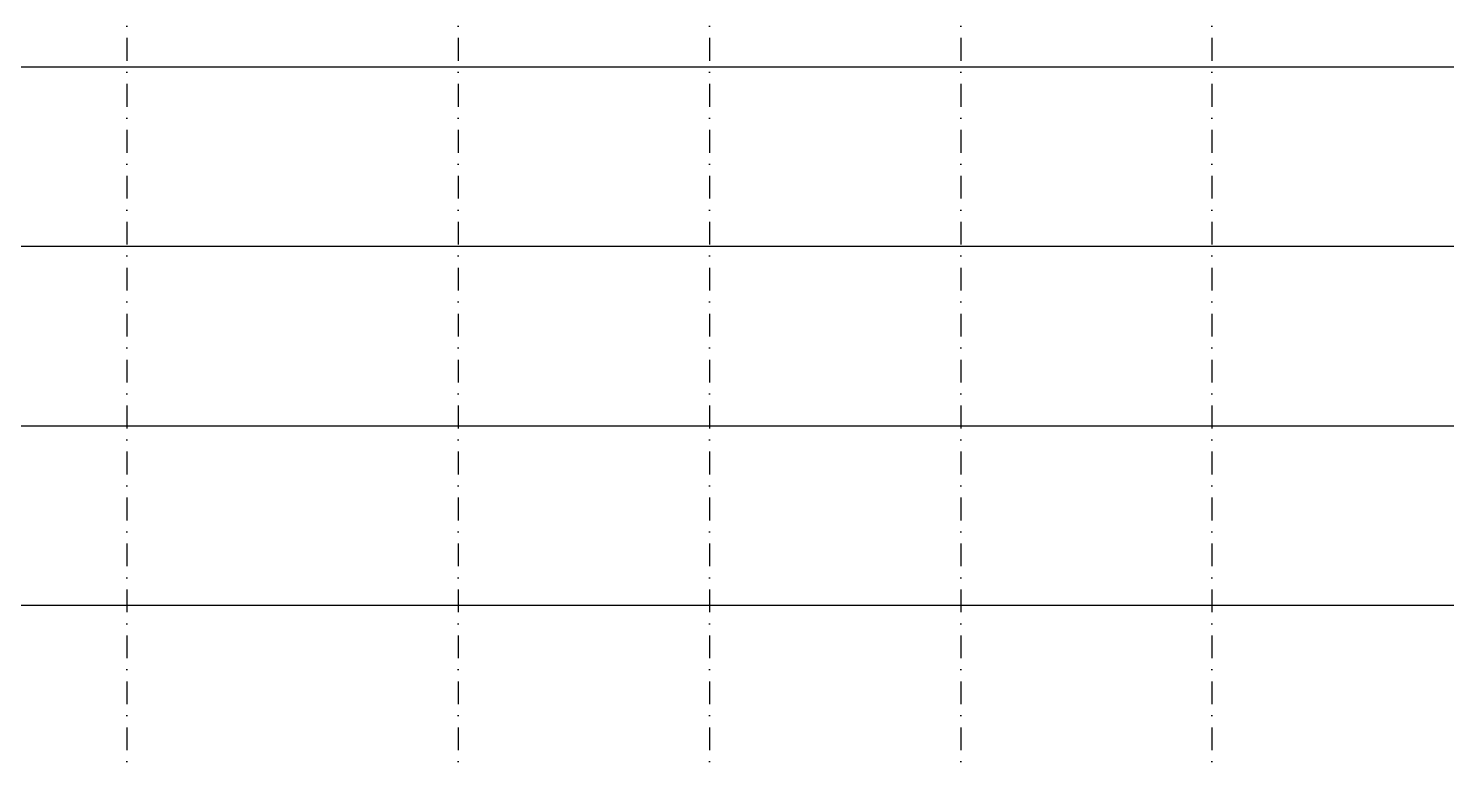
# Model space of a CAD drawing. Header units: metres. Extents: x -121 to 9872, y 3505 to 10721.
# Drawn here: x 7440 to 7835, y 8505.3 to 8710.7 of the extents above; entities that cross this region are included whole.
import ezdxf

# ---------------------------------------------------------------- set-up
doc = ezdxf.new("R2010")
doc.units = ezdxf.units.M
doc.linetypes.add('DASHDOT', pattern=[25.4, 12.7, -6.35, 0, -6.35])
doc.layers.add('Grade', color=9, linetype='Continuous')
doc.layers.add('Ind.Rot', color=8, linetype='DASHDOT')

msp = doc.modelspace()

# ---------------------------------------------------------------- linework, layer by layer
at = {"layer": 'Grade'}
for points in [[(0, 8700), (9859.453, 8700)], [(0, 8650), (9859.453, 8650)], [(0, 8600), (9859.453, 8600)], [(0, 8550), (9859.453, 8550)]]:
    msp.add_lwpolyline(points, dxfattribs=at)
at = {"layer": 'Ind.Rot', "linetype": 'DASHDOT', "ltscale": 0.5}
for points in [[(7467.449, 10500), (7467.449, 8300)], [(7559.679, 10500), (7559.679, 8300)], [(7629.679, 10500), (7629.679, 8300)], [(7699.675, 10500), (7699.675, 8300)], [(7769.645, 10500), (7769.645, 8300)]]:
    msp.add_lwpolyline(points, dxfattribs=at)

doc.saveas('drawing.dxf')
